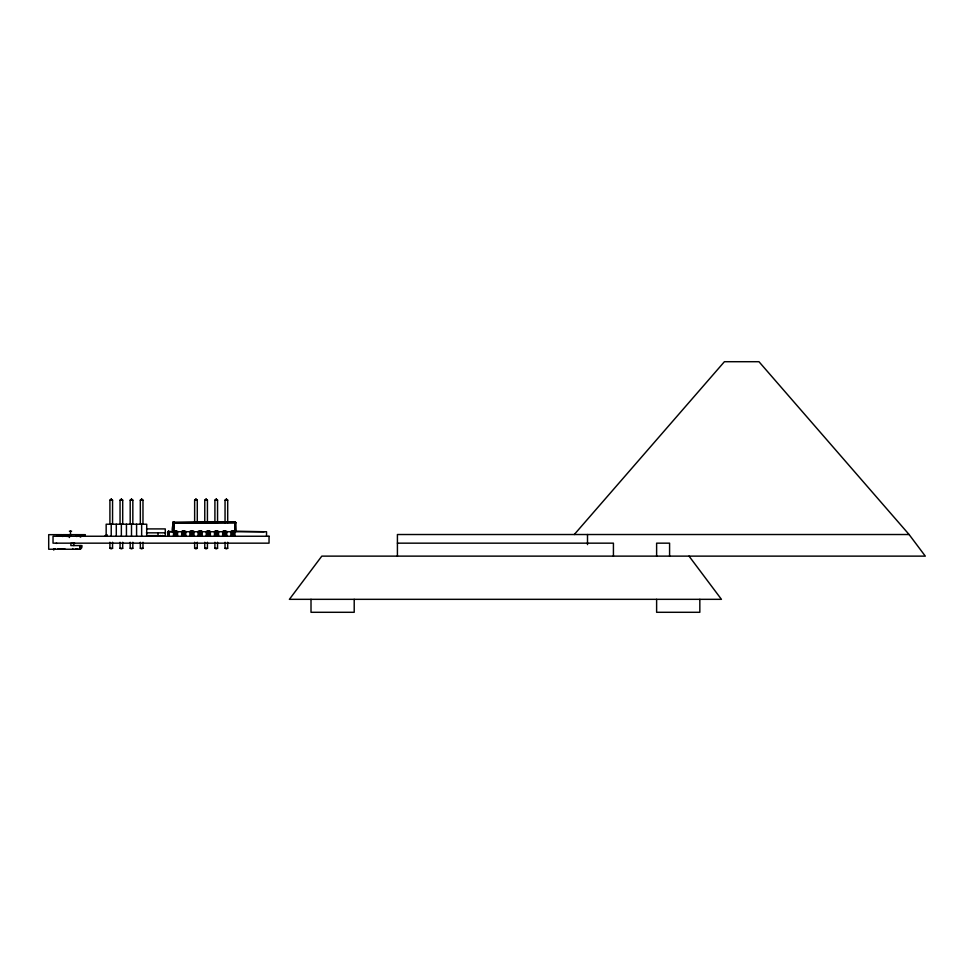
<?xml version="1.0" encoding="UTF-8"?>
<svg xmlns="http://www.w3.org/2000/svg" width="974" height="974" viewBox="0 0 974 974"><rect width="100%" height="100%" fill="white"/><g stroke="black" fill="none" stroke-linecap="round" stroke-linejoin="round"><path stroke-width="1.46" d="M173.482 536.248L173.725 521.979L173.725 531.743M172.922 531.743C170.572 531.207 174.723 519.312 172.909 522.709L235.72 522.709L235.075 521.991L235.696 531.743L235.562 522.283L172.922 522.807L173.311 522.088L173.725 522.807M234.965 536.248L234.929 521.991L235.635 522.807L235.343 531.743L235.026 522.125L235.684 522.709M235.598 522.709L235.44 522.186M173.262 522.186C173.92 522.746 173.214 521.662 172.946 522.709M173.311 531.743L173.725 521.979M79.734 535.043L80.099 535.59M173.542 522.344L173.603 522.709M173.725 522.283L173.506 522.709M173.323 522.612L235.671 522.514M146.526 528.906L165.276 528.906L165.276 535.822L156.619 535.822M56.833 543.346L56.09 543.346M81.67 535.408L85.274 535.408L85.274 534.665L63.103 534.665L62.738 536.516L62.373 534.665L48.7 534.665L48.7 549.239L80.099 549.263A3.007 3.007 0 0 0 81.95 546.487L81.95 545.574L70.871 545.574L70.871 543.346L74.828 543.346M77.141 534.665L76.776 536.516L76.41 534.665M173.031 522.709L235.343 522.125L235.002 522.709M574.283 534.519L724.413 361.707L758.965 361.707L909.095 534.519L925.3 556.13L321.81 556.13L289.4 599.327L721.43 599.327L689.032 556.13M54.982 548.703L53.692 550.006L53.692 548.703M105.594 535.761L106.556 534.799M105.947 535.761L106.97 534.799M105.837 536.248L106.799 535.286L105.886 536.248M109.916 524.219L109.916 500.173L111.243 499.053L112.558 500.173L112.558 524.219M120.045 524.219L120.045 500.173L121.385 499.053L122.7 500.173L122.7 524.219M130.187 524.219L130.187 500.173L131.514 499.053L132.829 500.173L132.829 524.219M140.329 524.219L140.329 500.173L141.656 499.053L142.971 500.173L142.971 524.219M194.642 522.721L194.642 500.173L195.969 499.053L197.284 500.173L197.284 522.721M204.771 522.721L204.771 500.173L206.111 499.053L207.425 500.173L207.425 522.721M214.913 522.721L214.913 500.173L216.24 499.053L217.555 500.173L217.555 522.721M225.055 522.721L225.055 500.173L226.382 499.053L227.697 500.173L227.697 522.721M109.916 542.262L109.916 548.277L111.231 548.861L112.558 548.277L112.558 542.262M120.045 542.262L120.045 548.277L121.373 548.861L122.7 548.277L122.7 542.262M130.187 542.262L130.187 548.277L131.514 548.861L132.829 548.277L132.829 542.262M140.329 542.262L140.329 548.277L141.644 548.861L142.971 548.277L142.971 542.262M194.642 542.262L194.642 548.277L195.969 548.861L197.284 548.277L197.284 542.262M204.771 542.262L204.771 548.277L206.098 548.861L207.425 548.277L207.425 542.262M214.913 542.262L214.913 548.277L216.24 548.861L217.555 548.277L217.555 542.262M225.055 542.262L225.055 548.277L226.382 548.861L227.697 548.277L227.697 542.262M109.916 500.173L112.558 500.173M120.045 500.173L122.7 500.173M130.187 500.173L132.829 500.173M140.329 500.173L142.971 500.173M194.642 500.173L197.284 500.173M204.771 500.173L207.425 500.173M214.913 500.173L217.555 500.173M225.055 500.173L227.697 500.173M173.08 522.344L235.477 522.344M69.385 531.159L71.601 531.159M234.746 531.159L264.124 531.743M173.482 531.329L177.572 531.329L177.572 536.248M234.965 531.329L230.875 531.329L230.875 536.248M168.149 531.743L266.535 531.743L266.535 536.248M146.404 532.827L165.617 532.827M909.095 534.519L397.416 534.519L397.416 556.13M106.008 535.761L104.632 536.248M146.538 535.615L158.056 535.615M62.373 536.15L56.833 536.15L56.833 534.665M63.103 536.15L69.848 536.504L70.128 534.665M77.141 536.15L82.693 536.15L82.693 534.665M397.416 543.163L613.425 543.163L613.425 556.13M109.916 548.277L112.558 548.277M120.045 548.277L122.7 548.277M130.187 548.277L132.829 548.277M140.329 548.277L142.971 548.277M194.642 548.277L197.284 548.277M204.771 548.277L207.425 548.277M214.913 548.277L217.555 548.277M225.055 548.277L227.697 548.277M57.941 548.861L65.319 549.263M75.485 548.898L78.249 549.263M173.189 522.514L173.202 531.743M699.831 599.327L699.831 612.293L656.622 612.293L656.622 599.327M669.588 556.13L669.588 543.163L656.622 543.163L656.622 556.13M587.505 534.519L587.505 544.6M354.207 599.327L354.207 612.293L311.01 612.293L311.01 599.327M234.15 531.329L234.137 536.248L233.991 531.329M233.711 531.329L233.87 536.248M233.541 531.329L233.541 536.248M233.346 531.329L233.346 536.248M233.139 531.329L233.139 536.248M232.92 531.329L232.92 536.248M232.713 531.329L232.713 536.248M232.506 531.329L232.506 536.248M232.311 531.329L232.311 536.248M232.129 531.329L232.129 536.248M231.982 531.329L231.982 536.248M231.763 531.329L231.715 536.248M226.772 536.248L226.772 531.329L222.669 531.329L222.669 536.248M226.382 499.053L226.382 500.173M225.956 531.329L225.785 536.248M225.664 531.329L225.664 536.248M225.518 531.329L225.518 536.248M225.335 531.329L225.335 536.248M225.14 531.329L225.14 536.248M224.933 531.329L224.933 536.248M224.726 531.329L224.726 536.248M224.507 531.329L224.507 536.248M224.3 531.329L224.3 536.248M224.105 531.329L224.105 536.248M223.935 531.329L223.777 536.248M223.655 531.329L223.57 536.248L223.496 531.329M218.578 536.248L218.578 531.329L214.475 531.329L214.475 536.248M217.677 531.329L217.738 536.248M217.47 531.329L217.592 536.248M217.312 531.329L217.312 536.248M217.141 531.329L217.141 536.248M216.946 531.329L216.946 536.248M216.739 531.329L216.739 536.248M216.52 531.329L216.52 536.248M216.24 499.053L216.24 500.173M216.313 531.329L216.313 536.248M216.106 531.329L216.106 536.248M215.911 531.329L215.911 536.248M215.729 531.329L215.729 536.248M215.461 531.329L215.583 536.248M215.315 531.329L215.291 536.248M210.372 536.248L210.372 531.329L206.269 531.329L206.269 536.248M209.556 536.248L209.556 531.329L209.386 536.248M209.264 531.329L209.264 536.248M209.118 531.329L208.935 536.248M208.74 531.329L208.74 536.248M208.533 531.329L208.533 536.248M208.326 531.329L208.326 536.248M208.107 531.329L208.107 536.248M207.9 531.329L207.9 536.248M207.706 531.329L207.535 536.248M207.377 531.329L207.377 536.248M207.255 536.248L207.17 531.329L207.097 536.248M206.111 499.053L206.111 500.173M202.178 536.248L202.178 531.329L198.075 531.329L198.075 536.248M201.35 531.329L201.277 536.248M201.192 531.329L201.07 536.248M200.912 531.329L200.912 536.248M200.741 531.329L200.741 536.248M200.547 531.329L200.547 536.248M200.34 531.329L200.34 536.248M200.12 531.329L200.12 536.248M199.913 531.329L199.913 536.248M199.707 531.329L199.707 536.248M199.512 531.329L199.512 536.248M199.329 531.329L199.329 536.248M199.183 531.329L199.061 536.248M198.915 531.329L198.964 536.248M195.969 499.053L195.969 500.173M193.972 536.248L193.972 531.329L189.881 531.329L189.881 536.248M193.132 531.329L193.156 536.248L192.986 531.329M192.718 531.329L192.864 536.248M192.535 531.329L192.535 536.248M192.353 531.329L192.353 536.248M192.146 531.329L192.146 536.248M191.927 531.329L191.927 536.248M191.708 531.329L191.708 536.248M191.501 531.329L191.501 536.248M191.306 531.329L191.306 536.248M191.135 531.329L191.135 536.248M190.989 531.329L190.989 536.248M190.855 531.329L190.697 536.248M185.778 536.248L185.778 531.329L181.675 531.329L181.675 536.248M184.877 531.329L184.792 536.248M184.67 531.329L184.67 536.248M184.512 531.329L184.512 536.248M184.342 531.329L184.342 536.248M184.147 531.329L184.147 536.248M183.94 531.329L183.94 536.248M183.733 531.329L183.733 536.248M183.514 531.329L183.514 536.248M183.307 531.329L183.307 536.248M183.112 531.329L183.112 536.248M182.942 531.329L182.783 536.248M182.576 531.329L182.662 536.248M182.515 531.329L182.503 536.248M176.684 531.329L176.757 536.248M176.464 531.329L176.598 536.248M176.318 531.329L176.318 536.248M176.148 531.329L176.148 536.248M175.953 531.329L175.953 536.248M175.746 531.329L175.746 536.248M175.527 531.329L175.527 536.248M175.32 531.329L175.32 536.248M175.113 531.329L175.113 536.248M174.918 531.329L174.918 536.248M174.736 531.329L174.736 536.248M174.59 531.329L174.468 536.248M174.322 531.329L174.297 536.248M172.252 531.743L168.149 531.329L168.149 536.248M168.94 531.329L168.77 536.248M168.575 531.329L168.575 536.248M168.368 531.329L168.368 536.248M162.609 535.457L162.609 536.248M160.418 535.457L160.418 536.248M158.056 532.827L158.056 536.248M146.709 536.248L146.721 524.219L106.166 524.219L106.166 536.248M141.656 499.053L141.656 500.173M141.644 524.219L141.644 536.248M136.579 524.219L136.579 536.248M131.514 499.053L131.514 500.173M131.502 524.219L131.502 536.248M126.437 524.219L126.437 536.248M121.385 499.053L121.385 500.173M121.36 524.219L121.36 536.248M116.296 524.219L116.296 536.248M111.243 499.053L111.243 500.173M111.231 524.219L111.231 536.248M81.305 534.665L81.305 536.15M80.477 545.574L80.477 546.487A2.447 2.447 0 0 1 80.099 547.79M80.099 545.574L80.099 549.263M78.529 534.665L78.529 536.15M76.776 534.665L76.776 535.59M73.817 542.908L73.817 545.574M72.709 548.52L72.709 549.263M70.493 531.159L70.493 535.59M69.385 534.665L69.385 537.538M61.995 534.665L61.995 536.15M60.985 534.665L60.985 536.15M58.209 534.665L58.209 536.15M80.27 537.137A3.458 3.458 0 0 1 82.693 536.15M59.779 549.263A3.166 3.166 0 0 1 60.4 548.861M63.237 548.861A3.166 3.166 0 0 1 63.846 549.263M269.043 536.248L53.034 536.248L53.034 543.163L269.043 543.163L269.043 536.248"/></g></svg>
